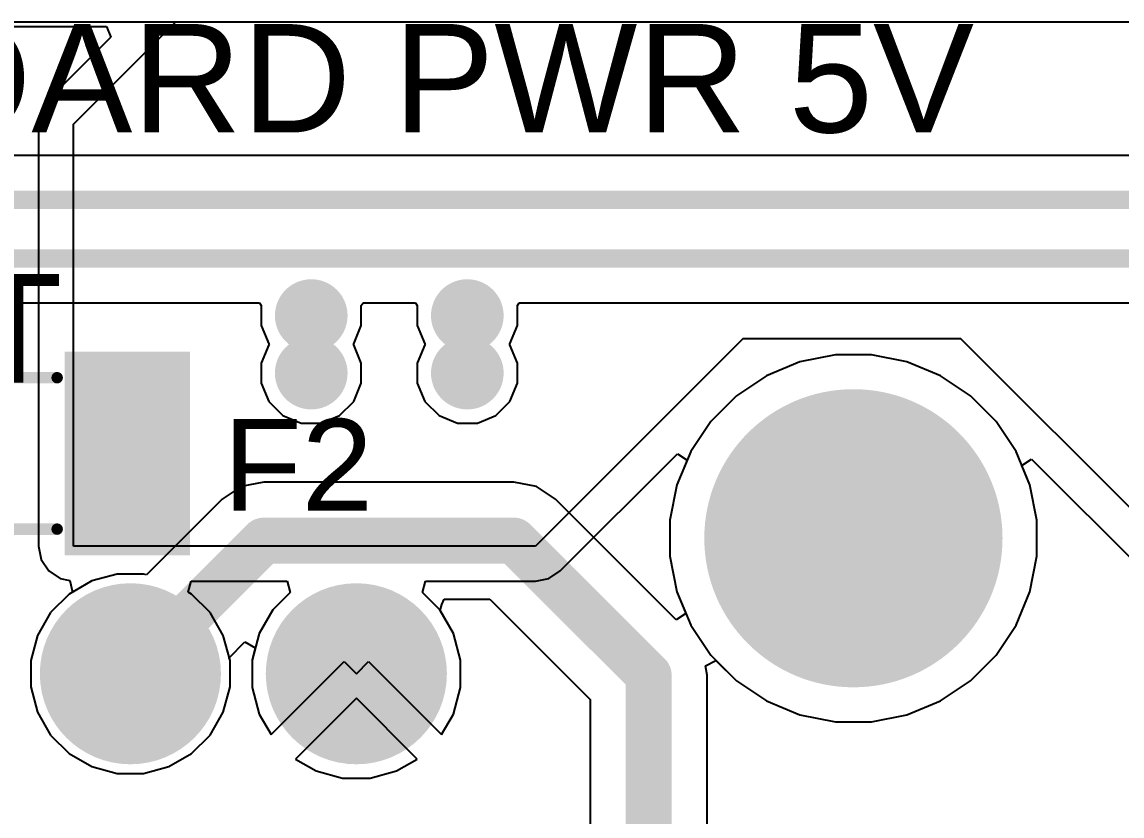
# Model space of a CAD drawing. Header units: millimetres. Extents: x 0 to 172, y 0 to 138.
# Drawn here: x 47.42 to 59.59, y 110.69 to 119.48 of the extents above; entities that cross this region are included whole.
import ezdxf

# ---------------------------------------------------------------- set-up
doc = ezdxf.new("R2010")
doc.units = ezdxf.units.MM
for name, color, linetype in [('BottomLayer', 5, 'Continuous'), ('BottomSolder', 6, 'Continuous'), ('MultiLayer', 9, 'Continuous'), ('PadHoleLayer', 156, 'Continuous'), ('TopLayer', 1, 'Continuous'), ('TopOverlay', 2, 'Continuous'), ('TopPaste', 8, 'Continuous'), ('TopSolder', 216, 'Continuous'), ('ViaHoleLayer', 16, 'Continuous')]:
    doc.layers.add(name, color=color, linetype=linetype)
doc.styles.add('Arial', font='', dxfattribs={"height": 0.2})
doc.styles.get('Arial').set_extended_font_data('Arial')

# ---------------------------------------------------------------- blocks, each defined once
blk = doc.blocks.new('MX23A26NF1_B_262')
at = {"layer": 'BottomLayer'}
h = blk.add_hatch(color=5, dxfattribs=at)
edge = h.paths.add_edge_path()
edge.add_arc((12.5, 0.75), 0.9, 0, 360)
h = blk.add_hatch(color=5, dxfattribs=at)
edge = h.paths.add_edge_path()
edge.add_arc((15, 0.75), 0.9, 0, 360)
at = {"layer": 'BottomSolder'}
h = blk.add_hatch(color=6, dxfattribs=at)
edge = h.paths.add_edge_path()
edge.add_arc((20.5, 2.25), 0.102, 0, 360)
h = blk.add_hatch(color=6, dxfattribs=at)
edge = h.paths.add_edge_path()
edge.add_arc((12.5, 0.75), 1.002, 0, 360)
h = blk.add_hatch(color=6, dxfattribs=at)
edge = h.paths.add_edge_path()
edge.add_arc((15, 0.75), 1.002, 0, 360)
at = {"layer": 'MultiLayer'}
h = blk.add_hatch(color=9, dxfattribs=at)
edge = h.paths.add_edge_path()
edge.add_arc((12.5, 0.75), 0.9, 0, 360)
h = blk.add_hatch(color=9, dxfattribs=at)
edge = h.paths.add_edge_path()
edge.add_arc((15, 0.75), 0.9, 0, 360)
at = {"layer": 'PadHoleLayer'}
h = blk.add_hatch(color=156, dxfattribs=at)
edge = h.paths.add_edge_path()
edge.add_arc((20.5, 2.25), 1.65, 0, 360)
h = blk.add_hatch(color=156, dxfattribs=at)
edge = h.paths.add_edge_path()
edge.add_arc((12.5, 0.75), 0.55, 0, 360)
h = blk.add_hatch(color=156, dxfattribs=at)
edge = h.paths.add_edge_path()
edge.add_arc((15, 0.75), 0.55, 0, 360)
at = {"layer": 'TopLayer'}
h = blk.add_hatch(color=1, dxfattribs=at)
edge = h.paths.add_edge_path()
edge.add_arc((12.5, 0.75), 0.9, 0, 360)
h = blk.add_hatch(color=1, dxfattribs=at)
edge = h.paths.add_edge_path()
edge.add_arc((15, 0.75), 0.9, 0, 360)
at = {"layer": 'TopSolder'}
h = blk.add_hatch(color=216, dxfattribs=at)
edge = h.paths.add_edge_path()
edge.add_arc((20.5, 2.25), 0.102, 0, 360)
h = blk.add_hatch(color=216, dxfattribs=at)
edge = h.paths.add_edge_path()
edge.add_arc((12.5, 0.75), 1.002, 0, 360)
h = blk.add_hatch(color=216, dxfattribs=at)
edge = h.paths.add_edge_path()
edge.add_arc((15, 0.75), 1.002, 0, 360)
blk = doc.blocks.new('0458001_DR_269')
at = {"layer": 'TopLayer'}
for points in [[(-0.592, 1.025), (0.592, 1.025), (0.592, -1.025), (-0.592, -1.025)], [(1.872, 1.025), (3.057, 1.025), (3.057, -1.025), (1.872, -1.025)]]:
    blk.add_hatch(color=1, dxfattribs=at).paths.add_polyline_path(points)
at = {"layer": 'TopPaste'}
for points in [[(-0.592, 1.025), (0.592, 1.025), (0.592, -1.025), (-0.592, -1.025)], [(1.872, 1.025), (3.057, 1.025), (3.057, -1.025), (1.872, -1.025)]]:
    blk.add_hatch(color=8, dxfattribs=at).paths.add_polyline_path(points)
at = {"layer": 'TopSolder'}
for points in [[(-0.694, 1.127), (0.694, 1.127), (0.694, -1.127), (-0.694, -1.127)], [(1.771, 1.127), (3.159, 1.127), (3.159, -1.127), (1.771, -1.127)]]:
    blk.add_hatch(color=216, dxfattribs=at).paths.add_polyline_path(points)
at = {"layer": 'TopOverlay', "const_width": 0.127}
for points in [[(0.75, 0.838), (1.69, 0.838)], [(0.75, -0.838), (1.69, -0.838)]]:
    blk.add_lwpolyline(points, dxfattribs=at)
at = {"layer": 'TopOverlay', "const_width": 0.0635}
for points in [[(0.718, 0.838, 1), (0.782, 0.838, 1)], [(1.658, 0.838, 1), (1.721, 0.838, 1)], [(0.718, -0.838, 1), (0.782, -0.838, 1)], [(1.658, -0.838, 1), (1.721, -0.838, 1)]]:
    blk.add_lwpolyline(points, format="xyb", close=True, dxfattribs=at)

msp = doc.modelspace()

# ---------------------------------------------------------------- hatches: boundary and pattern name
at = {"layer": 'BottomLayer'}
h = msp.add_hatch(color=5, dxfattribs=at)
edge = h.paths.add_edge_path()
edge.add_arc((50.622, 116.232), 0.3, 0, 360)
h = msp.add_hatch(color=5, dxfattribs=at)
edge = h.paths.add_edge_path()
edge.add_arc((52.349, 116.232), 0.3, 0, 360)
h = msp.add_hatch(color=5, dxfattribs=at)
edge = h.paths.add_edge_path()
edge.add_arc((50.622, 115.595), 0.3, 0, 360)
h = msp.add_hatch(color=5, dxfattribs=at)
edge = h.paths.add_edge_path()
edge.add_arc((52.349, 115.595), 0.3, 0, 360)
at = {"layer": 'BottomSolder'}
h = msp.add_hatch(color=6, dxfattribs=at)
edge = h.paths.add_edge_path()
edge.add_arc((50.622, 116.232), 0.402, 0, 360)
h = msp.add_hatch(color=6, dxfattribs=at)
edge = h.paths.add_edge_path()
edge.add_arc((52.349, 116.232), 0.402, 0, 360)
h = msp.add_hatch(color=6, dxfattribs=at)
edge = h.paths.add_edge_path()
edge.add_arc((50.622, 115.595), 0.402, 0, 360)
h = msp.add_hatch(color=6, dxfattribs=at)
edge = h.paths.add_edge_path()
edge.add_arc((52.349, 115.595), 0.402, 0, 360)
at = {"layer": 'TopLayer'}
h = msp.add_hatch(color=1, dxfattribs=at)
edge = h.paths.add_edge_path()
edge.add_arc((50.622, 116.232), 0.3, 0, 360)
h = msp.add_hatch(color=1, dxfattribs=at)
edge = h.paths.add_edge_path()
edge.add_arc((52.349, 116.232), 0.3, 0, 360)
h = msp.add_hatch(color=1, dxfattribs=at)
edge = h.paths.add_edge_path()
edge.add_arc((50.622, 115.595), 0.3, 0, 360)
h = msp.add_hatch(color=1, dxfattribs=at)
edge = h.paths.add_edge_path()
edge.add_arc((52.349, 115.595), 0.3, 0, 360)
at = {"layer": 'TopSolder'}
h = msp.add_hatch(color=216, dxfattribs=at)
edge = h.paths.add_edge_path()
edge.add_arc((50.622, 116.232), 0.402, 0, 360)
h = msp.add_hatch(color=216, dxfattribs=at)
edge = h.paths.add_edge_path()
edge.add_arc((52.349, 116.232), 0.402, 0, 360)
h = msp.add_hatch(color=216, dxfattribs=at)
edge = h.paths.add_edge_path()
edge.add_arc((50.622, 115.595), 0.402, 0, 360)
h = msp.add_hatch(color=216, dxfattribs=at)
edge = h.paths.add_edge_path()
edge.add_arc((52.349, 115.595), 0.402, 0, 360)
at = {"layer": 'ViaHoleLayer'}
h = msp.add_hatch(color=16, dxfattribs=at)
edge = h.paths.add_edge_path()
edge.add_arc((50.622, 116.232), 0.15, 0, 360)
h = msp.add_hatch(color=16, dxfattribs=at)
edge = h.paths.add_edge_path()
edge.add_arc((52.349, 116.232), 0.15, 0, 360)
h = msp.add_hatch(color=16, dxfattribs=at)
edge = h.paths.add_edge_path()
edge.add_arc((50.622, 115.595), 0.15, 0, 360)
h = msp.add_hatch(color=16, dxfattribs=at)
edge = h.paths.add_edge_path()
edge.add_arc((52.349, 115.595), 0.15, 0, 360)

# ---------------------------------------------------------------- linework, layer by layer
at = {"layer": 'BottomLayer'}
for p, q in [((5.174, 119.482), (108.839, 119.482)), ((108.839, 118.004), (11.797, 118.004)), ((34.195, 116.372), (50.048, 116.372)), ((50.048, 116.372), (50.068, 116.342)), ((51.176, 116.342), (51.196, 116.372)), ((51.196, 116.372), (51.775, 116.372)), ((51.775, 116.372), (51.795, 116.342)), ((52.903, 116.342), (52.924, 116.372)), ((52.924, 116.372), (106.326, 116.372)), ((50.068, 116.342), (50.068, 116.122)), ((51.176, 116.122), (51.176, 116.342)), ((51.795, 116.342), (51.795, 116.122)), ((52.903, 116.122), (52.903, 116.342)), ((50.068, 116.122), (50.153, 115.918)), ((51.092, 115.918), (51.176, 116.122)), ((51.795, 116.122), (51.88, 115.918)), ((52.819, 115.918), (52.903, 116.122)), ((50.153, 115.909), (50.068, 115.706)), ((50.153, 115.918), (50.157, 115.914)), ((50.157, 115.914), (50.153, 115.909)), ((51.087, 115.914), (51.092, 115.918)), ((51.092, 115.909), (51.087, 115.914)), ((51.176, 115.706), (51.092, 115.909)), ((51.88, 115.909), (51.795, 115.706)), ((51.88, 115.918), (51.884, 115.914)), ((51.884, 115.914), (51.88, 115.909)), ((52.815, 115.914), (52.819, 115.918)), ((52.819, 115.909), (52.815, 115.914)), ((52.903, 115.706), (52.819, 115.909)), ((56.421, 115.798), (56.029, 115.72)), ((56.821, 115.798), (56.421, 115.798)), ((57.213, 115.72), (56.821, 115.798)), ((50.068, 115.706), (50.068, 115.485)), ((51.176, 115.485), (51.176, 115.706)), ((51.795, 115.706), (51.795, 115.485)), ((52.903, 115.485), (52.903, 115.706)), ((56.029, 115.72), (55.659, 115.566)), ((57.583, 115.566), (57.213, 115.72)), ((55.659, 115.566), (55.326, 115.344)), ((57.916, 115.344), (57.583, 115.566)), ((50.068, 115.485), (50.153, 115.282)), ((51.092, 115.282), (51.176, 115.485)), ((51.795, 115.485), (51.88, 115.282)), ((52.819, 115.282), (52.903, 115.485)), ((50.153, 115.282), (50.308, 115.126)), ((50.936, 115.126), (51.092, 115.282)), ((51.88, 115.282), (52.036, 115.126)), ((52.663, 115.126), (52.819, 115.282)), ((55.326, 115.344), (55.043, 115.061)), ((58.199, 115.061), (57.916, 115.344)), ((50.308, 115.126), (50.512, 115.041)), ((50.512, 115.041), (50.732, 115.041)), ((50.732, 115.041), (50.936, 115.126)), ((52.036, 115.126), (52.239, 115.041)), ((52.239, 115.041), (52.46, 115.041)), ((52.46, 115.041), (52.663, 115.126)), ((55.043, 115.061), (54.821, 114.729)), ((58.421, 114.729), (58.199, 115.061)), ((54.821, 114.729), (54.668, 114.359)), ((58.574, 114.359), (58.421, 114.729)), ((49.848, 114.339), (49.638, 114.199)), ((50.096, 114.389), (49.848, 114.339)), ((52.865, 114.389), (50.096, 114.389)), ((53.113, 114.339), (52.865, 114.389)), ((53.323, 114.199), (53.113, 114.339)), ((54.668, 114.359), (54.59, 113.967)), ((58.652, 113.967), (58.574, 114.359)), ((49.638, 114.199), (48.8, 113.361)), ((54.66, 112.863), (53.323, 114.199)), ((54.59, 113.967), (54.59, 113.567)), ((58.652, 113.567), (58.652, 113.967)), ((54.59, 113.567), (54.668, 113.174)), ((58.574, 113.174), (58.652, 113.567)), ((48.476, 113.37), (48.195, 113.295)), ((48.766, 113.37), (48.476, 113.37)), ((48.8, 113.361), (48.766, 113.37)), ((48.195, 113.295), (47.944, 113.149)), ((47.944, 113.149), (47.738, 112.944)), ((52.067, 113.033), (52.092, 113.094)), ((52.092, 113.094), (52.597, 113.094)), ((52.597, 113.094), (53.709, 111.982)), ((54.668, 113.174), (54.767, 112.934)), ((58.421, 112.805), (58.574, 113.174)), ((52.049, 112.967), (52.067, 113.033)), ((52.196, 112.712), (52.049, 112.967)), ((47.738, 112.944), (47.593, 112.692)), ((54.767, 112.934), (54.66, 112.863)), ((52.275, 112.419), (52.196, 112.712)), ((58.199, 112.472), (58.421, 112.805)), ((47.593, 112.692), (47.518, 112.412)), ((49.715, 112.445), (49.889, 112.619)), ((49.889, 112.619), (50.003, 112.554)), ((50.003, 112.554), (49.967, 112.419)), ((57.916, 112.189), (58.199, 112.472)), ((47.518, 112.412), (47.518, 112.121)), ((49.724, 112.412), (49.715, 112.445)), ((49.724, 112.121), (49.724, 112.412)), ((49.967, 112.419), (49.967, 112.115)), ((50.178, 111.593), (50.986, 112.401)), ((50.986, 112.401), (51.121, 112.267)), ((51.121, 112.267), (51.256, 112.401)), ((51.256, 112.401), (52.064, 111.593)), ((52.275, 112.115), (52.275, 112.419)), ((54.983, 112.353), (55.1, 112.415)), ((55.003, 112.251), (54.983, 112.353)), ((55.1, 112.415), (55.326, 112.189)), ((55.003, 104.577), (55.003, 112.251)), ((47.518, 112.121), (47.593, 111.841)), ((49.649, 111.841), (49.724, 112.121)), ((49.967, 112.115), (50.046, 111.821)), ((52.196, 111.821), (52.275, 112.115)), ((55.326, 112.189), (55.659, 111.967)), ((57.583, 111.967), (57.916, 112.189)), ((51.121, 111.997), (50.447, 111.323)), ((51.795, 111.323), (51.121, 111.997)), ((53.709, 111.982), (53.709, 104.577)), ((55.659, 111.967), (56.029, 111.814)), ((57.213, 111.814), (57.583, 111.967)), ((47.593, 111.841), (47.738, 111.589)), ((49.504, 111.589), (49.649, 111.841)), ((50.046, 111.821), (50.178, 111.593)), ((52.064, 111.593), (52.196, 111.821)), ((56.029, 111.814), (56.421, 111.736)), ((56.421, 111.736), (56.821, 111.736)), ((56.821, 111.736), (57.213, 111.814)), ((47.738, 111.589), (47.944, 111.384)), ((49.298, 111.384), (49.504, 111.589)), ((47.944, 111.384), (48.195, 111.239)), ((49.047, 111.239), (49.298, 111.384)), ((50.447, 111.323), (50.676, 111.191)), ((51.566, 111.191), (51.795, 111.323)), ((48.195, 111.239), (48.476, 111.163)), ((48.476, 111.163), (48.766, 111.163)), ((48.766, 111.163), (49.047, 111.239)), ((50.676, 111.191), (50.969, 111.113)), ((51.273, 111.113), (51.566, 111.191)), ((50.969, 111.113), (51.273, 111.113))]:
    msp.add_line(p, q, dxfattribs=at)
for points, const_width in [([(11.797, 117.512), (135.573, 117.512)], 0.203), ([(12.217, 116.865), (131.598, 116.865)], 0.203), ([(48.621, 112.267), (50.096, 113.741)], 0.508), ([(50.096, 113.741), (52.865, 113.741)], 0.508), ([(52.865, 113.741), (54.356, 112.251)], 0.508), ([(54.356, 103.073), (54.356, 112.251)], 0.508)]:
    msp.add_lwpolyline(points, dxfattribs=dict(at, const_width=const_width))
at = {"layer": 'BottomLayer', "const_width": 0.254}
for points in [[(49.969, 113.741, 1), (50.223, 113.741, 1)], [(49.969, 113.741, 1), (50.223, 113.741, 1)], [(52.738, 113.741, 1), (52.992, 113.741, 1)], [(52.738, 113.741, 1), (52.992, 113.741, 1)], [(48.494, 112.267, 1), (48.748, 112.267, 1)], [(54.229, 112.251, 1), (54.483, 112.251, 1)], [(54.229, 112.251, 1), (54.483, 112.251, 1)]]:
    msp.add_lwpolyline(points, format="xyb", close=True, dxfattribs=at)
at = {"layer": 'TopLayer'}
for p, q in [((5.244, 119.431), (48.357, 119.431)), ((47.993, 118.351), (49.124, 119.482)), ((48.357, 119.431), (48.406, 119.313)), ((49.124, 119.482), (108.839, 119.482)), ((48.406, 119.313), (47.719, 118.626)), ((47.719, 118.626), (47.635, 118.5)), ((47.635, 118.5), (47.605, 118.351)), ((47.605, 118.351), (47.605, 113.681)), ((47.993, 113.681), (47.993, 118.351)), ((55.397, 115.976), (53.102, 113.681)), ((57.81, 115.976), (55.397, 115.976)), ((60.105, 113.681), (57.81, 115.976)), ((53.377, 113.407), (54.673, 114.702)), ((54.673, 114.702), (54.781, 114.631)), ((54.781, 114.631), (54.668, 114.359)), ((58.486, 114.572), (58.593, 114.644)), ((58.574, 114.359), (58.486, 114.572)), ((58.593, 114.644), (59.831, 113.407)), ((54.668, 114.359), (54.59, 113.967)), ((58.652, 113.967), (58.574, 114.359)), ((54.59, 113.967), (54.59, 113.567)), ((58.652, 113.567), (58.652, 113.967)), ((47.605, 113.681), (47.635, 113.533)), ((53.102, 113.681), (47.993, 113.681)), ((54.59, 113.567), (54.668, 113.174)), ((58.574, 113.174), (58.652, 113.567)), ((47.635, 113.533), (47.719, 113.407)), ((47.719, 113.407), (47.845, 113.323)), ((47.845, 113.323), (47.952, 113.301)), ((53.102, 113.293), (53.251, 113.323)), ((53.251, 113.323), (53.377, 113.407)), ((47.952, 113.301), (47.981, 113.171)), ((49.262, 113.17), (49.295, 113.293)), ((49.295, 113.293), (50.354, 113.293)), ((50.354, 113.293), (50.388, 113.166)), ((51.854, 113.166), (51.888, 113.293)), ((51.888, 113.293), (53.102, 113.293)), ((47.944, 113.149), (47.738, 112.944)), ((47.981, 113.171), (47.944, 113.149)), ((49.298, 113.149), (49.262, 113.17)), ((49.504, 112.944), (49.298, 113.149)), ((50.388, 113.166), (50.198, 112.975)), ((52.044, 112.975), (51.854, 113.166)), ((54.668, 113.174), (54.821, 112.805)), ((58.421, 112.805), (58.574, 113.174)), ((50.198, 112.975), (50.046, 112.712)), ((52.196, 112.712), (52.044, 112.975)), ((47.738, 112.944), (47.593, 112.692)), ((49.649, 112.692), (49.504, 112.944)), ((50.046, 112.712), (49.967, 112.419)), ((52.275, 112.419), (52.196, 112.712)), ((54.821, 112.805), (55.043, 112.472)), ((58.199, 112.472), (58.421, 112.805)), ((47.593, 112.692), (47.518, 112.412)), ((49.724, 112.412), (49.649, 112.692)), ((55.043, 112.472), (55.326, 112.189)), ((57.916, 112.189), (58.199, 112.472)), ((47.518, 112.412), (47.518, 112.121)), ((49.724, 112.121), (49.724, 112.412)), ((49.967, 112.419), (49.967, 112.115)), ((50.178, 111.593), (50.986, 112.401)), ((50.986, 112.401), (51.121, 112.267)), ((51.121, 112.267), (51.256, 112.401)), ((51.256, 112.401), (52.064, 111.593)), ((52.275, 112.115), (52.275, 112.419)), ((47.518, 112.121), (47.593, 111.841)), ((49.649, 111.841), (49.724, 112.121)), ((49.967, 112.115), (50.046, 111.821)), ((52.196, 111.821), (52.275, 112.115)), ((55.326, 112.189), (55.659, 111.967)), ((57.583, 111.967), (57.916, 112.189)), ((51.121, 111.997), (50.447, 111.323)), ((51.795, 111.323), (51.121, 111.997)), ((55.659, 111.967), (56.029, 111.814)), ((57.213, 111.814), (57.583, 111.967)), ((47.593, 111.841), (47.738, 111.589)), ((49.504, 111.589), (49.649, 111.841)), ((50.046, 111.821), (50.178, 111.593)), ((52.064, 111.593), (52.196, 111.821)), ((56.029, 111.814), (56.421, 111.736)), ((56.421, 111.736), (56.821, 111.736)), ((56.821, 111.736), (57.213, 111.814)), ((47.738, 111.589), (47.944, 111.384)), ((49.298, 111.384), (49.504, 111.589)), ((47.944, 111.384), (48.195, 111.239)), ((49.047, 111.239), (49.298, 111.384)), ((50.447, 111.323), (50.676, 111.191)), ((51.566, 111.191), (51.795, 111.323)), ((48.195, 111.239), (48.476, 111.163)), ((48.476, 111.163), (48.766, 111.163)), ((48.766, 111.163), (49.047, 111.239)), ((50.676, 111.191), (50.969, 111.113)), ((51.273, 111.113), (51.566, 111.191)), ((50.969, 111.113), (51.273, 111.113))]:
    msp.add_line(p, q, dxfattribs=at)

# ---------------------------------------------------------------- block references
for name, p in [('0458001_DR_269', (46.121, 114.706)), ('MX23A26NF1_B_262', (36.121, 111.517))]:
    msp.add_blockref(name, p)

# ---------------------------------------------------------------- texts
at = {"layer": 'TopOverlay', "style": 'Arial'}
for s, height, p in [('DASHBOARD PWR 5V', 1.2, (40.446, 118.259)), ('+12V START', 1.2, (37.948, 115.491)), ('F2', 1.016, (49.649, 114.072))]:
    msp.add_text(s, height=height, dxfattribs=at).set_placement(p)

doc.saveas('drawing.dxf')
